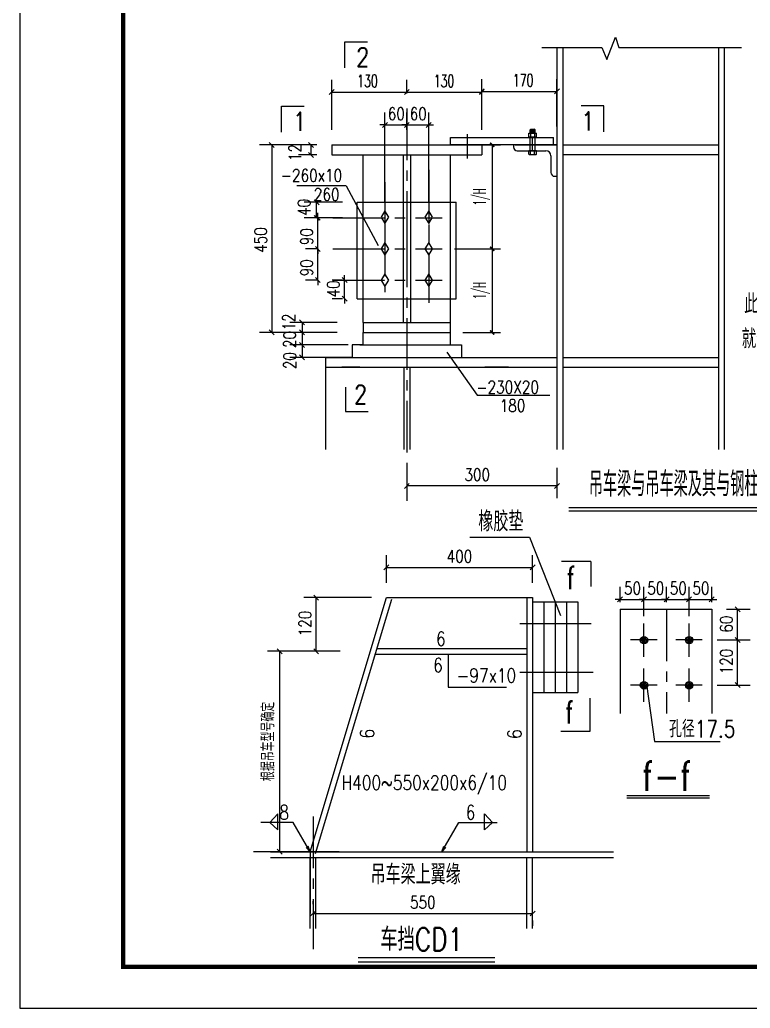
# Model space of a CAD drawing. Extents: x 40002367 to 40460080, y 192184 to 372766.
# Drawn here: x 40385780 to 40403447, y 284572 to 308477 of the extents above; entities that cross this region are included whole.
import ezdxf
from ezdxf.enums import TextEntityAlignment as Align

# ---------------------------------------------------------------- set-up
doc = ezdxf.new("R2010")
doc.units = 0
doc.header["$LTSCALE"] = 1000
doc.header["$MEASUREMENT"] = 0
for name, pattern in [('30', [0]), ('CENTER', [2, 1.25, -0.25, 0.25, -0.25]), ('DASHED', [19.05, 12.7, -6.35])]:
    doc.linetypes.add(name, pattern=pattern)
doc.layers.get('0').update_dxf_attribs({"linetype": 'CONTINUOUS'})
doc.layers.get('DEFPOINTS').update_dxf_attribs({"linetype": 'CONTINUOUS'})
for name, color, linetype in [('AXIS', 3, 'CONTINUOUS'), ('C', 6, 'CENTER'), ('D', 4, 'CONTINUOUS'), ('DIM', 3, 'CONTINUOUS'), ('G', 1, 'CONTINUOUS'), ('GJ', 1, 'CONTINUOUS'), ('killer_tk3.0000', 1, 'CONTINUOUS'), ('L', 7, 'CONTINUOUS'), ('LI', 3, 'CONTINUOUS'), ('PUB_TITLE', 4, 'CONTINUOUS')]:
    doc.layers.add(name, color=color, linetype=linetype)
doc.styles.add('DIM_FONT', font='SIMPLEX.shx', dxfattribs={"width": 0.8})
doc.styles.add('HZJ', font='simplex.shx', dxfattribs={"width": 0.7, "bigfont": 'fjktxt.shx'})
doc.styles.add('ROMANS', font='simplex.shx', dxfattribs={"width": 0.5, "bigfont": 'fjktxt.shx'})
doc.dimstyles.new('100$0', dxfattribs={"dimscale": 0.5, "dimtxt": 600, "dimasz": 200, "dimexe": 400, "dimexo": 600, "dimgap": 50, "dimtad": 1, "dimdec": 0, "dimdsep": 46, "dimtxsty": 'ROMANS', "dimblk": 'ARCHTICK', "dimcen": 0, "dimclrd": 3, "dimclre": 3, "dimclrt": 2, "dimadec": 0, "dimazin": 0, "dimtfac": 0.7, "dimtdec": 0, "dimtmove": 2, "dimatfit": 3, "dimldrblk": 'ARCHTICK', "dimfxl": 0, "dimtolj": 1, "dimtzin": 0, "dimarcsym": 0})

# ---------------------------------------------------------------- blocks, each defined once
blk = doc.blocks.new('_ArchTick')
at = {"color": 0, "linetype": 'ByBlock', "const_width": 0.4}
blk.add_lwpolyline([(-0.5, -0.5), (0.5, 0.5)], dxfattribs=at)
blk = doc.blocks.new('*D99')
at = {"layer": 'DEFPOINTS', "color": 0, "linetype": '30', "ltscale": 0.02, "transparency": 16777216}
for p in [(40395996, 302936), (40396200, 300915), (40397204, 300915)]:
    blk.add_point(p, dxfattribs=at)
at = {"layer": 'killer_tk3.0000', "color": 3, "linetype": '30', "lineweight": -2, "ltscale": 0.02, "transparency": 16777216}
for p, q in [((40396296, 302936), (40397404, 302936)), ((40397204, 302936), (40397204, 300915)), ((40396500, 300915), (40397404, 300915))]:
    blk.add_line(p, q, dxfattribs=at)
at = {"layer": 'killer_tk3.0000', "color": 3, "linetype": '30', "lineweight": -2, "ltscale": 0.02, "transparency": 16777216, "xscale": 100, "yscale": 100, "zscale": 100}
for p, rotation in [((40397204, 302936), 90), ((40397204, 300915), 270)]:
    blk.add_blockref('_ArchTick', p, dxfattribs=dict(at, rotation=rotation))
at = {"layer": 'killer_tk3.0000', "color": 2, "linetype": '30', "ltscale": 0.02, "transparency": 16777216, "insert": (40396950, 301925), "char_height": 300, "attachment_point": 5, "rotation": 90, "style": 'ROMANS'}
blk.add_mtext('\\A1;1/H', dxfattribs=at)
blk = doc.blocks.new('*D100')
at = {"layer": 'DEFPOINTS', "color": 0, "linetype": '30', "ltscale": 0.02, "transparency": 16777216}
for p in [(40396200, 305451), (40395996, 302936), (40397204, 302936)]:
    blk.add_point(p, dxfattribs=at)
at = {"layer": 'killer_tk3.0000', "color": 3, "linetype": '30', "lineweight": -2, "ltscale": 0.02, "transparency": 16777216}
for p, q in [((40396500, 305451), (40397404, 305451)), ((40397204, 305451), (40397204, 302936)), ((40396296, 302936), (40397404, 302936))]:
    blk.add_line(p, q, dxfattribs=at)
at = {"layer": 'killer_tk3.0000', "color": 3, "linetype": '30', "lineweight": -2, "ltscale": 0.02, "transparency": 16777216, "xscale": 100, "yscale": 100, "zscale": 100}
for p, rotation in [((40397204, 305451), 90), ((40397204, 302936), 270)]:
    blk.add_blockref('_ArchTick', p, dxfattribs=dict(at, rotation=rotation))
at = {"layer": 'killer_tk3.0000', "color": 2, "linetype": '30', "ltscale": 0.02, "transparency": 16777216, "insert": (40396950, 304193), "char_height": 300, "attachment_point": 5, "rotation": 90, "style": 'ROMANS'}
blk.add_mtext('\\A1;1/H', dxfattribs=at)

msp = doc.modelspace()

# ---------------------------------------------------------------- linework, layer by layer
for p, q in [((40398770.3, 307808), (40398770.3, 298084.7)), ((40398913.1, 307808), (40398913.1, 298084.7)), ((40402677, 307808), (40402677, 298084.7)), ((40402819.8, 307808), (40402819.8, 298084.7)), ((40398141.9, 305831.4), (40398124.2, 305813.8)), ((40398124.2, 305737.3), (40398124.2, 305813.8)), ((40398141.9, 305831.4), (40398224.2, 305831.4)), ((40398241.8, 305813.8), (40398224.2, 305831.4)), ((40398241.8, 305737.3), (40398241.8, 305813.8)), ((40396199.9, 305451.1), (40396199.9, 305632.6)), ((40396199.9, 305632.6), (40398685.3, 305632.6)), ((40398088.9, 305737.3), (40398277.1, 305737.3)), ((40398088.9, 305643.2), (40398088.9, 305737.3)), ((40398088.9, 305643.2), (40398277.1, 305643.2)), ((40398124.2, 305314), (40398124.2, 305643.2)), ((40398136, 305737.3), (40398136, 305643.2)), ((40398230.1, 305737.3), (40398230.1, 305643.2)), ((40398241.8, 305314), (40398241.8, 305643.2)), ((40398277.1, 305643.2), (40398277.1, 305737.3)), ((40398685.3, 305451.1), (40398685.3, 305632.6)), ((40393327.1, 305451.1), (40393327.1, 305209.2)), ((40393327.1, 305451.1), (40396955.9, 305451.1)), ((40398770.3, 305451.1), (40396180.7, 305451.1)), ((40396955.9, 305451.1), (40396955.9, 305209.2)), ((40397720.3, 305451.1), (40397720.3, 305400.7)), ((40397762.3, 305451.1), (40398770.3, 305451.1)), ((40397812.7, 305308.3), (40398501.5, 305308.3)), ((40398088.9, 305314), (40398277.1, 305314)), ((40398088.9, 305228), (40398088.9, 305314)), ((40398136, 305219.9), (40398136, 305314)), ((40398230.1, 305219.9), (40398230.1, 305314)), ((40398277.1, 305229.1), (40398277.1, 305314)), ((40398770.3, 305451.1), (40398770.3, 304443.1)), ((40398913.1, 305451.1), (40402665.3, 305451.1)), ((40393327.1, 305209.2), (40396955.9, 305209.2)), ((40394083.1, 303260.2), (40394083.1, 305209.2)), ((40395050.7, 305209.2), (40395050.7, 303260.2)), ((40395232.2, 305209.2), (40395232.2, 303260.2)), ((40396199.9, 303260.2), (40396199.9, 305209.2)), ((40398097.1, 305219.9), (40398088.9, 305228)), ((40398097.1, 305219.9), (40398267.4, 305219.9)), ((40398267.4, 305219.9), (40398277.1, 305229.1)), ((40398627.5, 305182.3), (40398627.5, 304782.8)), ((40398913.1, 305216.9), (40402665.3, 305216.9)), ((40398719.9, 304690.4), (40398770.3, 304690.4)), ((40393944.5, 301731.6), (40393944.5, 304064.5)), ((40394612.3, 303853.5), (40394521.5, 303702.3)), ((40394703, 303702.3), (40394612.3, 303853.5)), ((40395670.7, 303853.5), (40395579.9, 303702.3)), ((40395761.4, 303702.3), (40395670.7, 303853.5)), ((40396338.5, 301731.6), (40396338.5, 304064.5)), ((40394521.5, 303702.3), (40394612.3, 303551.1)), ((40394612.3, 303702.3), (40394612.3, 303702.3)), ((40394612.3, 303551.1), (40394703, 303702.3)), ((40395579.9, 303702.3), (40395670.7, 303551.1)), ((40395670.7, 303702.3), (40395670.7, 303702.3)), ((40395670.7, 303551.1), (40395761.4, 303702.3)), ((40394083.1, 301157), (40394083.1, 303260.2)), ((40395050.7, 303260.2), (40395050.7, 301157)), ((40395232.2, 303260.2), (40395232.2, 301157)), ((40396199.9, 300915.1), (40396199.9, 303260.2)), ((40394612.3, 303087), (40394521.5, 302935.8)), ((40394521.5, 302935.8), (40394612.3, 302784.6)), ((40394703, 302935.8), (40394612.3, 303087)), ((40394612.3, 302935.8), (40394612.3, 302935.8)), ((40394612.3, 302784.6), (40394703, 302935.8)), ((40395670.7, 303087), (40395579.9, 302935.8)), ((40395579.9, 302935.8), (40395670.7, 302784.6)), ((40395761.4, 302935.8), (40395670.7, 303087)), ((40395670.7, 302935.8), (40395670.7, 302935.8)), ((40395670.7, 302784.6), (40395761.4, 302935.8)), ((40394612.3, 302331), (40394521.5, 302179.8)), ((40394521.5, 302179.8), (40394612.3, 302028.6)), ((40394703, 302179.8), (40394612.3, 302331)), ((40394612.3, 302028.6), (40394703, 302179.8)), ((40394612.3, 302179.8), (40394612.3, 302179.8)), ((40395670.7, 302331), (40395579.9, 302179.8)), ((40395579.9, 302179.8), (40395670.7, 302028.6)), ((40395761.4, 302179.8), (40395670.7, 302331)), ((40395670.7, 302028.6), (40395761.4, 302179.8)), ((40395670.7, 302179.8), (40395670.7, 302179.8)), ((40394083.1, 301157), (40394083.1, 300915.1)), ((40394083.1, 301157), (40396199.9, 301157)), ((40394083.1, 300612.7), (40394083.1, 300915.1)), ((40394083.1, 300915.1), (40396199.9, 300915.1)), ((40396199.9, 300612.7), (40396199.9, 300915.1)), ((40393817.6, 300612.7), (40393816.8, 300310.3)), ((40394083.1, 300612.7), (40393817.6, 300612.7)), ((40394007.5, 300612.7), (40396275.5, 300612.7)), ((40396275.5, 300612.7), (40396464.5, 300612.7)), ((40396464.5, 300612.7), (40396464.5, 300310.3)), ((40393172.1, 300310.3), (40393172.1, 300076.1)), ((40393172.1, 300310.3), (40395033.7, 300310.3)), ((40393816.8, 300310.3), (40394007.5, 300310.3)), ((40393816.8, 300310.3), (40396467.8, 300310.3)), ((40396170.1, 300310.3), (40398770.3, 300310.3)), ((40396467.8, 300310.3), (40396728.8, 300310.3)), ((40398451.7, 300310.3), (40398770.3, 300310.3)), ((40398913.1, 300310.3), (40402677, 300310.3)), ((40393172.1, 300076.1), (40393172.1, 298084.7)), ((40393172.1, 300076.1), (40393272.8, 300076.1)), ((40393172.1, 300076.1), (40395033.7, 300076.1)), ((40393816.8, 300076.1), (40393567.8, 300076.1)), ((40394007.5, 300076.1), (40393816.8, 300076.1)), ((40394007.5, 300076.1), (40397404.5, 300076.1)), ((40395070.1, 300051.5), (40395070.1, 298084.7)), ((40395212.9, 300051.5), (40395212.9, 298084.7)), ((40397596.8, 300076.1), (40397029.7, 300076.1)), ((40397404.5, 300076.1), (40397596.8, 300076.1)), ((40397489.8, 300076.1), (40398770.3, 300076.1)), ((40398913.1, 300076.1), (40402677, 300076.1)), ((40399057.2, 296597.6), (40405307.4, 296597.6)), ((40392805, 288357), (40394646.8, 294502.2)), ((40392935.7, 288317.8), (40394777.5, 294463)), ((40394646.9, 294502.3), (40398182.7, 294502.3)), ((40398046.2, 294502.3), (40398046.2, 288357)), ((40398182.7, 294502.3), (40398182.7, 288357)), ((40400299.8, 294218.8), (40400299.8, 291702.4)), ((40400300, 294218.9), (40402515.8, 294218.9)), ((40402515.8, 294218.9), (40402515.8, 291702.4)), ((40394380, 293136.7), (40398046.2, 293136.7)), ((40394420.9, 293273.2), (40398046.2, 293273.2)), ((40400464.7, 289658.3), (40402459.9, 289658.3)), ((40391841.1, 288357), (40400142.9, 288357)), ((40391841.1, 288220.5), (40400142.9, 288220.5)), ((40392804.3, 286497.4), (40392804.3, 288220.5)), ((40392940.8, 286497.4), (40392940.8, 288220.5)), ((40398046.2, 286497.4), (40398046.2, 288220.5)), ((40398182.7, 286497.4), (40398182.7, 288220.5)), ((40393960.7, 285695), (40397270.3, 285695))]:
    msp.add_line(p, q)
at = {"color": 0, "linetype": 'ByBlock'}
for p, q in [((40393387.1, 306787.8), (40393267.1, 306667.8)), ((40395201.5, 306787.8), (40395081.5, 306667.8)), ((40395081.5, 306667.8), (40395201.5, 306787.8)), ((40397015.9, 306803.2), (40396895.9, 306683.2)), ((40396895.9, 306667.8), (40397015.9, 306787.8)), ((40398710.3, 306683.2), (40398830.3, 306803.2)), ((40394552.3, 305872.7), (40394672.3, 305992.7)), ((40395081.5, 305872.7), (40395201.5, 305992.7)), ((40395201.5, 305992.7), (40395081.5, 305872.7)), ((40395730.7, 305992.7), (40395610.7, 305872.7)), ((40391935.6, 305391.1), (40391815.6, 305511.1)), ((40392881.5, 305391.1), (40392761.5, 305511.1)), ((40392761.5, 305269.2), (40392881.5, 305149.2)), ((40393019.5, 304004.5), (40392899.5, 304124.5)), ((40392899.5, 303746.5), (40393019.5, 303626.5)), ((40392928.9, 303746.5), (40393048.9, 303626.5)), ((40393048.9, 302875.8), (40392928.9, 302995.8)), ((40392928.9, 302995.8), (40393048.9, 302875.8)), ((40392928.9, 302239.8), (40393048.9, 302119.8)), ((40393048.9, 302119.8), (40392928.9, 302239.8)), ((40393574.8, 302239.8), (40393694.8, 302119.8)), ((40393694.8, 301671.6), (40393574.8, 301791.6)), ((40392669.3, 301097), (40392549.3, 301217)), ((40391815.6, 300975.1), (40391935.6, 300855.1)), ((40392549.3, 300975.1), (40392669.3, 300855.1)), ((40392669.3, 300855.1), (40392549.3, 300975.1)), ((40392669.3, 300552.7), (40392549.3, 300672.7)), ((40392549.3, 300672.7), (40392669.3, 300552.7)), ((40392549.3, 300370.3), (40392669.3, 300250.3)), ((40395201.5, 297264.1), (40395081.5, 297144.1)), ((40398710.3, 297144.1), (40398830.3, 297264.1)), ((40394706.9, 295290.9), (40394586.9, 295170.9)), ((40398122.7, 295170.9), (40398242.7, 295290.9)), ((40393009.1, 294442.2), (40392889.1, 294562.2)), ((40400240, 294400.3), (40400360, 294520.3)), ((40400817.8, 294400.3), (40400937.8, 294520.3)), ((40400937.8, 294520.3), (40400817.8, 294400.3)), ((40401483.8, 294520.3), (40401363.8, 294400.3)), ((40401363.8, 294400.3), (40401483.8, 294520.3)), ((40401909.8, 294400.3), (40402029.8, 294520.3)), ((40402029.8, 294520.3), (40401909.8, 294400.3)), ((40402575.8, 294520.3), (40402455.8, 294400.3)), ((40403202, 294158.9), (40403082, 294278.9)), ((40403082, 293539.2), (40403202, 293419.2)), ((40403202, 293419.2), (40403082, 293539.2)), ((40392128.4, 293144.4), (40392008.4, 293264.4)), ((40392889.1, 293264.4), (40393009.1, 293144.4)), ((40403082, 292447.2), (40403202, 292327.2)), ((40392008.4, 288417), (40392128.4, 288297)), ((40392933.5, 286923), (40392813.5, 286803)), ((40398122.7, 286803), (40398242.7, 286923))]:
    msp.add_line(p, q, dxfattribs=at)
at = {"color": 6, "linetype": 'CENTER'}
for p, q in [((40394612.3, 304549.3), (40394612.3, 303784.1)), ((40395670.7, 304293.5), (40395670.7, 303847.1))]:
    msp.add_line(p, q, dxfattribs=at)
at = {"linetype": 'DASHED'}
for p, q in [((40393944.5, 304064.5), (40396338.5, 304064.5)), ((40393944.5, 301731.6), (40396338.5, 301731.6))]:
    msp.add_line(p, q, dxfattribs=at)
at = {"color": 0}
for p, q in [((40400793.1, 293479.2), (40400877.8, 293564)), ((40400877.8, 293564), (40400878.4, 293564.6)), ((40400877.8, 293520.6), (40400914.2, 293556.9)), ((40401885.1, 293479.2), (40401969.8, 293564)), ((40401969.8, 293564), (40401970.4, 293564.6)), ((40401969.8, 293520.6), (40402006.2, 293556.9)), ((40400787.4, 293473.6), (40400793.1, 293479.2)), ((40400795, 293437.8), (40400836.5, 293479.2)), ((40400812.4, 293411.7), (40400877.8, 293477.1)), ((40400836.5, 293479.2), (40400877.8, 293520.6)), ((40400837.4, 293393.2), (40400877.8, 293433.7)), ((40400871.5, 293383.9), (40400877.8, 293390.3)), ((40400877.8, 293390.3), (40400966.8, 293479.2)), ((40400877.8, 293433.7), (40400923.4, 293479.2)), ((40400877.8, 293477.1), (40400879.9, 293479.2)), ((40400879.9, 293479.2), (40400940.3, 293539.6)), ((40400923.4, 293479.2), (40400958.7, 293514.6)), ((40400935.4, 293404.4), (40400947.6, 293416.6)), ((40400966.8, 293479.2), (40400968, 293480.5)), ((40401879.4, 293473.6), (40401885.1, 293479.2)), ((40401887, 293437.8), (40401928.5, 293479.2)), ((40401904.4, 293411.7), (40401969.8, 293477.1)), ((40401928.5, 293479.2), (40401969.8, 293520.6)), ((40401929.4, 293393.2), (40401969.8, 293433.7)), ((40401963.5, 293383.9), (40401969.8, 293390.3)), ((40401969.8, 293390.3), (40402058.8, 293479.2)), ((40401969.8, 293433.7), (40402015.4, 293479.2)), ((40401969.8, 293477.1), (40401971.9, 293479.2)), ((40401971.9, 293479.2), (40402032.3, 293539.6)), ((40402015.4, 293479.2), (40402050.7, 293514.6)), ((40402027.4, 293404.4), (40402039.6, 293416.6)), ((40402058.8, 293479.2), (40402060, 293480.5)), ((40400787.4, 292381.6), (40400793.1, 292387.2)), ((40400793.1, 292387.2), (40400877.8, 292472)), ((40400795, 292345.8), (40400836.5, 292387.2)), ((40400812.4, 292319.7), (40400877.8, 292385.1)), ((40400836.5, 292387.2), (40400877.8, 292428.6)), ((40400877.8, 292472), (40400878.4, 292472.6)), ((40400877.8, 292428.6), (40400914.2, 292464.9)), ((40400877.8, 292298.3), (40400966.8, 292387.2)), ((40400877.8, 292341.7), (40400923.4, 292387.2)), ((40400877.8, 292385.1), (40400879.9, 292387.2)), ((40400879.9, 292387.2), (40400940.3, 292447.6)), ((40400923.4, 292387.2), (40400958.7, 292422.6)), ((40400966.8, 292387.2), (40400968, 292388.5)), ((40401879.4, 292381.6), (40401885.1, 292387.2)), ((40401885.1, 292387.2), (40401969.8, 292472)), ((40401887, 292345.8), (40401928.5, 292387.2)), ((40401904.4, 292319.7), (40401969.8, 292385.1)), ((40401928.5, 292387.2), (40401969.8, 292428.6)), ((40401969.8, 292472), (40401970.4, 292472.6)), ((40401969.8, 292428.6), (40402006.2, 292464.9)), ((40401969.8, 292298.3), (40402058.8, 292387.2)), ((40401969.8, 292341.7), (40402015.4, 292387.2)), ((40401969.8, 292385.1), (40401971.9, 292387.2)), ((40401971.9, 292387.2), (40402032.3, 292447.6)), ((40402015.4, 292387.2), (40402050.7, 292422.6)), ((40402058.8, 292387.2), (40402060, 292388.5)), ((40400837.4, 292301.2), (40400877.8, 292341.7)), ((40400871.5, 292291.9), (40400877.8, 292298.3)), ((40400935.4, 292312.4), (40400947.6, 292324.6)), ((40401929.4, 292301.2), (40401969.8, 292341.7)), ((40401963.5, 292291.9), (40401969.8, 292298.3)), ((40402027.4, 292312.4), (40402039.6, 292324.6))]:
    msp.add_line(p, q, dxfattribs=at)
at = {"color": 4, "linetype": 'ByBlock'}
msp.add_line((40392802.8, 288357), (40392802.8, 286866.7), dxfattribs=at)
for centre in [(40400877.8, 293474.1), (40401969.8, 293474.1), (40400877.8, 292382.1), (40401969.8, 292382.1)]:
    msp.add_circle(centre, 90.4)
for centre, radius, start, end in [((40398129.6, 305731.1), 6.2, 1.70034, 89.26979), ((40398142.4, 305731.1), 6.2, 90.73021, 178.29966), ((40398223.7, 305731.1), 6.2, 1.70034, 89.26979), ((40398236.4, 305731.1), 6.2, 90.73021, 178.29966), ((40397812.7, 305400.7), 92.4, 180, 270), ((40398501.5, 305182.3), 126, 0, 90), ((40398129.6, 305226.1), 6.2, 270.73021, 358.29966), ((40398142.4, 305226.1), 6.2, 181.70034, 269.26979), ((40398223.7, 305226.1), 6.2, 270.73021, 358.29966), ((40398236.4, 305226.1), 6.2, 181.70034, 269.26979), ((40398719.9, 304782.8), 92.4, 180, 270), ((40394646.9, 294502.2), 0.137, 90, 180), ((40400300, 294218.8), 0.137, 90, 180)]:
    msp.add_arc(centre, radius, start, end)
at = {"layer": 'AXIS'}
for p, q in [((40393327.1, 305811.1), (40393327.1, 307027.8)), ((40395141.5, 306691.1), (40395141.5, 307027.8)), ((40395141.5, 306691.1), (40395141.5, 307027.8)), ((40396955.9, 305811.1), (40396955.9, 307043.2)), ((40396955.9, 305811.1), (40396955.9, 307027.8)), ((40398770.3, 305894.1), (40398770.3, 307043.2)), ((40393327.1, 306727.8), (40395141.5, 306727.8)), ((40395141.5, 306727.8), (40396955.9, 306727.8)), ((40396955.9, 306743.2), (40398770.3, 306743.2)), ((40392967.1, 305451.1), (40391575.6, 305451.1)), ((40391875.6, 305451.1), (40391875.6, 300915.1)), ((40392967.1, 305451.1), (40392521.5, 305451.1)), ((40392821.5, 305451.1), (40392821.5, 305209.2)), ((40392967.1, 305209.2), (40392521.5, 305209.2)), ((40393458.5, 300915.1), (40391575.6, 300915.1)), ((40396111.8, 300437.5), (40396844.6, 299395)), ((40396844.6, 299395), (40398599.3, 299395)), ((40395141.5, 297642.3), (40395141.5, 296904.1)), ((40398770.3, 297642.3), (40398770.3, 296904.1)), ((40398770.3, 297204.1), (40395141.5, 297204.1)), ((40394646.9, 294862.3), (40394646.9, 295530.9)), ((40398182.7, 294862.3), (40398182.7, 295530.9)), ((40394646.9, 295230.9), (40398182.7, 295230.9)), ((40400300, 294392.6), (40400300, 294760.3)), ((40400877.8, 294051.5), (40400877.8, 294760.3)), ((40400877.8, 294051.5), (40400877.8, 294760.3)), ((40401423.8, 294392.6), (40401423.8, 294760.3)), ((40401423.8, 294392.6), (40401423.8, 294760.3)), ((40401969.8, 294051.5), (40401969.8, 294760.3)), ((40401969.8, 294051.5), (40401969.8, 294760.3)), ((40402515.8, 294392.6), (40402515.8, 294760.3)), ((40394286.8, 294502.2), (40392649.1, 294502.2)), ((40392949.1, 293204.4), (40392949.1, 294502.2)), ((40400300, 294460.3), (40400180, 294460.3)), ((40400300, 294460.3), (40400877.8, 294460.3)), ((40400877.8, 294460.3), (40400757.8, 294460.3)), ((40400877.8, 294460.3), (40401423.8, 294460.3)), ((40400877.8, 294460.3), (40400997.8, 294460.3)), ((40401423.8, 294460.3), (40401303.8, 294460.3)), ((40401423.8, 294460.3), (40401543.8, 294460.3)), ((40401423.8, 294460.3), (40401969.8, 294460.3)), ((40401969.8, 294460.3), (40401849.8, 294460.3)), ((40401969.8, 294460.3), (40402515.8, 294460.3)), ((40401969.8, 294460.3), (40402089.8, 294460.3)), ((40402515.8, 294460.3), (40402635.8, 294460.3)), ((40402875.8, 294218.9), (40403442, 294218.9)), ((40403142, 293479.2), (40403142, 294218.9)), ((40402645.9, 293479.2), (40403442, 293479.2)), ((40402645.9, 293479.2), (40403442, 293479.2)), ((40403142, 292387.2), (40403142, 293479.2)), ((40393530.5, 293204.4), (40391768.4, 293204.4)), ((40392068.4, 288357), (40392068.4, 293204.4)), ((40393424.2, 293204.4), (40392649.1, 293204.4)), ((40402645.9, 292387.2), (40403442, 292387.2)), ((40392393.3, 289066.2), (40391608.1, 289066.2)), ((40392802.8, 288357), (40392393.3, 289066.2)), ((40395992, 288357), (40396401.5, 289066.2)), ((40396401.5, 289066.2), (40397324.9, 289066.2)), ((40393503.8, 288357), (40391433, 288357)), ((40392201.1, 288357), (40392368.4, 288357)), ((40395992, 288357), (40396038.6, 288491.8)), ((40395992, 288357), (40396085.7, 288461.1)), ((40392873.5, 287092.3), (40392873.5, 287163)), ((40392873.5, 286863), (40398182.7, 286863)), ((40398182.7, 286689.7), (40398182.7, 286563))]:
    msp.add_line(p, q, dxfattribs=at)
at = {"layer": 'C'}
for p, q in [((40402819.8, 307554.3), (40402819.8, 298084.7)), ((40395141.5, 306331.1), (40395141.5, 303260.2)), ((40398183, 305314), (40398183, 305643.2)), ((40395670.7, 304843.4), (40395670.7, 301627.3)), ((40394612.3, 304475.9), (40394612.3, 304026.8)), ((40394612.3, 304049.5), (40394612.3, 303284.3)), ((40394612.3, 303976.1), (40394612.3, 303527)), ((40393350.1, 303686.5), (40395996.1, 303686.5)), ((40394612.3, 303527), (40394612.3, 301888.2)), ((40395670.7, 303527), (40395670.7, 303080.6)), ((40395141.5, 303260.2), (40395141.5, 296842.7)), ((40393350.1, 302935.8), (40395996.1, 302935.8)), ((40393350.1, 302179.8), (40395996.1, 302179.8)), ((40393172.1, 300310.3), (40393172.1, 300076.1)), ((40401423.8, 294218.9), (40401423.8, 291702.4)), ((40400877.8, 293070.5), (40400877.8, 293877.8)), ((40401969.8, 293070.5), (40401969.8, 293877.8)), ((40401193.9, 293479.2), (40400555.5, 293479.2)), ((40402285.9, 293479.2), (40401647.5, 293479.2)), ((40400877.8, 291978.5), (40400877.8, 292785.8)), ((40401969.8, 291978.5), (40401969.8, 292785.8)), ((40401193.9, 292387.2), (40400555.5, 292387.2)), ((40402285.9, 292387.2), (40401647.5, 292387.2)), ((40392873.5, 289205.5), (40392873.5, 285996.3))]:
    msp.add_line(p, q, dxfattribs=at)
at = {"layer": 'D'}
for p, q in [((40399981.7, 307518.2), (40400188.9, 308056.5)), ((40400188.9, 308056.5), (40400271.8, 307808)), ((40398407, 307808), (40399857.4, 307808)), ((40399857.4, 307808), (40399981.7, 307518.2)), ((40400271.8, 307808), (40403236.5, 307808)), ((40394612.3, 304069.4), (40394612.3, 306232.7)), ((40395141.5, 305811.1), (40395141.5, 306232.7)), ((40395141.5, 305811.1), (40395141.5, 306232.7)), ((40395670.7, 304069.4), (40395670.7, 306232.7)), ((40394612.3, 305932.7), (40394492.3, 305932.7)), ((40394612.3, 305932.7), (40395141.5, 305932.7)), ((40395141.5, 305932.7), (40395021.5, 305932.7)), ((40395141.5, 305932.7), (40395670.7, 305932.7)), ((40395141.5, 305932.7), (40395261.5, 305932.7)), ((40395670.7, 305932.7), (40395790.7, 305932.7)), ((40398124.2, 305813.8), (40398241.8, 305813.8)), ((40398124.2, 305802), (40398241.8, 305802)), ((40398124.2, 305790.2), (40398241.8, 305790.2)), ((40398124.2, 305778.5), (40398241.8, 305778.5)), ((40398124.2, 305766.7), (40398241.8, 305766.7)), ((40398124.2, 305755), (40398241.8, 305755)), ((40398124.2, 305743.2), (40398241.8, 305743.2)), ((40393674.5, 304463.6), (40392480.3, 304463.6)), ((40393674.7, 304463.5), (40394447.8, 303015.4)), ((40393584.5, 304064.5), (40392659.5, 304064.5)), ((40392959.5, 303686.5), (40392959.5, 304064.5)), ((40393584.5, 303686.5), (40392659.5, 303686.5)), ((40392990.1, 303686.5), (40392688.9, 303686.5)), ((40392988.9, 303686.5), (40392988.9, 303806.5)), ((40392988.9, 302935.8), (40392988.9, 303686.5)), ((40392990.1, 302935.8), (40392688.9, 302935.8)), ((40392990.1, 302935.8), (40392688.9, 302935.8)), ((40392988.9, 302935.8), (40392988.9, 303055.8)), ((40392988.9, 302935.8), (40392988.9, 302815.8)), ((40392988.9, 302179.8), (40392988.9, 302935.8)), ((40392990.1, 302179.8), (40392688.9, 302179.8)), ((40392990.1, 302179.8), (40392688.9, 302179.8)), ((40392988.9, 302179.8), (40392988.9, 302299.8)), ((40392988.9, 302179.8), (40392988.9, 302059.8)), ((40393584.5, 302179.8), (40393334.8, 302179.8)), ((40393634.8, 302179.8), (40393634.8, 302299.8)), ((40393634.8, 301731.6), (40393634.8, 302179.8)), ((40393584.5, 301731.6), (40393334.8, 301731.6)), ((40393634.8, 301731.6), (40393634.8, 301611.6)), ((40393458.5, 301157), (40392309.3, 301157)), ((40392609.3, 301157), (40392609.3, 300915.1)), ((40393458.5, 301157), (40392688.9, 301157)), ((40393458.5, 300915.1), (40392309.3, 300915.1)), ((40393458.5, 300915.1), (40392309.3, 300915.1)), ((40392609.3, 300915.1), (40392609.3, 300612.7)), ((40393723.1, 300612.7), (40392309.3, 300612.7)), ((40393723.1, 300612.7), (40392309.3, 300612.7)), ((40392609.3, 300612.7), (40392609.3, 300310.3)), ((40393647.5, 300310.3), (40392309.3, 300310.3)), ((40393816.8, 300310.3), (40393420.9, 300310.3)), ((40396667.1, 295962.2), (40398105.2, 295962.2)), ((40398105.2, 295962.2), (40398854.6, 294069.1)), ((40398182.7, 294400.8), (40399274.7, 294400.8)), ((40398455.7, 294400.8), (40398455.7, 292204.6)), ((40398728.7, 294400.8), (40398728.7, 292204.6)), ((40399001.7, 294400.8), (40399001.7, 292204.6)), ((40399274.7, 294400.8), (40399274.7, 292204.6)), ((40396141.9, 293136.7), (40396141.9, 292332.8)), ((40400941, 292404.9), (40401131.8, 291022)), ((40396141.9, 292332.8), (40397553.1, 292332.8)), ((40398182.7, 292204.6), (40399274.7, 292204.6)), ((40401131.8, 291022), (40402717.3, 291022))]:
    msp.add_line(p, q, dxfattribs=at)
msp.add_arc((40393674.5, 304463.4), 0.21, 28.09747, 90, dxfattribs=at)
at = {"layer": 'DEFPOINTS', "color": 0, "linetype": 'ByBlock'}
for p in [(40394646.8, 294502.2), (40398182.7, 294502.2), (40402692.1, 294218.9), (40402692.1, 293479.2), (40402692.1, 293479.2), (40402692.1, 292387.2), (40392802.8, 288357), (40393080.2, 288357), (40398182.7, 288357)]:
    msp.add_point(p, dxfattribs=at)
at = {"layer": 'DIM'}
for p, q in [((40392802.8, 288357), (40392709, 288461.1)), ((40392802.8, 288357), (40392756.2, 288491.8)), ((40392802.8, 288357), (40392802.8, 288357)), ((40395992, 288357), (40395992, 288357))]:
    msp.add_line(p, q, dxfattribs=at)
at = {"layer": 'G'}
for p, q in [((40393641.4, 307318.1), (40393641.4, 307942.5)), ((40393641.4, 307942.5), (40394187.3, 307942.5)), ((40392113.1, 305760.9), (40392113.1, 306385.3)), ((40392113.1, 306385.3), (40392659, 306385.3)), ((40399903.7, 306394), (40399357.7, 306394)), ((40399903.7, 305769.6), (40399903.7, 306394)), ((40393658.3, 299589.4), (40393658.3, 299004)), ((40393658.3, 299004), (40394204.3, 299004)), ((40399589.3, 295372), (40398884.2, 295372)), ((40399589.3, 295372), (40399589.3, 294768.1)), ((40399570, 292071.7), (40399570, 291266.5)), ((40399570, 291266.5), (40398864.9, 291266.5)), ((40393960.7, 285797.4), (40397270.3, 285797.4))]:
    msp.add_line(p, q, dxfattribs=at)
at = {"layer": 'GJ'}
for p, q in [((40396602.7, 305713.9), (40396602.7, 305119)), ((40399057.2, 296681.6), (40405307.4, 296681.6)), ((40397871.5, 293877.9), (40399599.5, 293877.9)), ((40397871.5, 292696.3), (40399645, 292696.3)), ((40400464.7, 289717.1), (40402459.9, 289717.1))]:
    msp.add_line(p, q, dxfattribs=at)
at = {"layer": 'LI'}
for p, q in [((40392022.8, 289270.3), (40391826.5, 289066.2)), ((40392022.8, 288886.4), (40392022.8, 289270.3)), ((40397018.9, 289270.3), (40397215.1, 289066.2)), ((40397018.9, 288886.4), (40397018.9, 289270.3)), ((40392022.8, 288886.4), (40391826.5, 289066.2)), ((40397018.9, 288886.4), (40397215.1, 289066.2))]:
    msp.add_line(p, q, dxfattribs=at)
at = {"layer": 'PUB_TITLE'}
msp.add_lwpolyline([(40385779.9, 284571.8), (40460079.9, 284571.8), (40460079.9, 326571.8), (40385779.9, 326571.8)], close=True, dxfattribs=at)
at = {"layer": 'PUB_TITLE', "const_width": 100}
msp.add_lwpolyline([(40388279.9, 285571.8), (40459079.9, 285571.8), (40459079.9, 325571.8), (40388279.9, 325571.8)], close=True, dxfattribs=at)

# ---------------------------------------------------------------- texts
at = {"color": 7, "style": 'DIM_FONT'}
for s, width, p in [('130', 0.65, (40393938.2, 306847.8)), ('130', 0.65, (40395789.5, 306847.8)), ('170', 0.65, (40397703.3, 306863.2)), ('60', 0.8, (40394682.6, 306052.7)), ('60', 0.8, (40395211.8, 306052.7)), ('300', 0.8, (40396535.6, 297324.1)), ('400', 0.8, (40396106.2, 295350.9)), ('50', 0.8, (40400394.6, 294580.3)), ('50', 0.8, (40400956.5, 294580.3)), ('50', 0.8, (40401502.5, 294580.3)), ('50', 0.8, (40402048.5, 294580.3)), ('550', 0.8, (40395219.5, 286983))]:
    msp.add_text(s, height=300, dxfattribs=dict(at, width=width)).set_placement(p)
at = {"color": 7, "style": 'DIM_FONT', "width": 0.8}
for s, p in [('12', (40392588.4, 305059.8)), ('40', (40392808.4, 303733.2)), ('450', (40391755.6, 302842.1)), ('90', (40392868.9, 303025.4)), ('90', (40392868.9, 302272)), ('40', (40393514.8, 301761.4)), ('12', (40392438, 300962.7)), ('20', (40392459.2, 300538.4)), ('20', (40392461.5, 300028)), ('120', (40392829.1, 293567.6)), ('60', (40403022, 293654.8)), ('120', (40403022, 292647.5))]:
    msp.add_text(s, height=300, rotation=90, dxfattribs=at).set_placement(p)
for s, height, style, width, p in [('-260x10', 302.4, 'ROMANS', 0.8, (40392093.6, 304562.5)), ('260', 302.4, 'ROMANS', 0.8, (40392892.2, 304101.9)), ('此填板的实际厚度在吊车梁现场', 462, 'ROMANS', 0.8, (40403299.3, 301373.9)), ('就位后实测确定', 462, 'ROMANS', 0.8, (40403240.4, 300531)), ('-230X20', 302.4, 'ROMANS', 0.8, (40396824, 299439.8)), ('180', 302.4, 'ROMANS', 0.8, (40397386, 298993.8)), ('吊车梁与吊车梁及其与钢柱的连接', 600, 'ROMANS', 0.6, (40399543.5, 296947.2)), ('橡胶垫', 480, 'HZJ', 0.8, (40396870.4, 296105.1)), ('f', 546, 'HZJ', 0.8, (40398998.8, 294706.2)), ('6', 341.2, 'HZJ', 0.8, (40395847.8, 293332.6)), ('6', 341.2, 'HZJ', 0.8, (40395779.6, 292696.3)), ('-97x10', 341.25, 'HZJ', 0.8, (40396348, 292446.4)), ('f', 546, 'HZJ', 0.8, (40398963.8, 291454.6)), ('孔径17.5', 409.5, 'HZJ', 0.8, (40401483.4, 291122.6)), ('f-f', 705.6, 'ROMANS', 0.8, (40400829.2, 289830.8)), ('H400~550x200x6/10', 341.25, 'HZJ', 0.8, (40393562.4, 289856.8)), ('8', 341.2, 'HZJ', 0.8, (40392059.3, 289138.3)), ('6', 341.2, 'HZJ', 0.8, (40396566.5, 289138.3)), ('吊车梁上翼缘', 477.75, 'HZJ', 0.8, (40394265.6, 287566.2)), ('车挡CD1', 551.25, 'HZJ', 0.8, (40394497.6, 285962.9))]:
    msp.add_text(s, height=height, dxfattribs=dict(style=style, width=width)).set_placement(p)
at = {"color": 3, "linetype": 'ByBlock', "style": 'HZJ', "width": 0.8}
msp.add_text('根据吊车型号确定', height=315, rotation=90, dxfattribs=at).set_placement((40391783.4, 291023.8), align=Align.MIDDLE_CENTER)
at = {"style": 'HZJ', "width": 0.8}
for p in [(40394352.1, 291093.3), (40397916.9, 291083.1)]:
    msp.add_text('6', height=341.2, rotation=90, dxfattribs=at).set_placement(p)
at = {"layer": 'L', "style": 'HZJ', "width": 0.8}
for s, p in [('2', (40393920.9, 307347.3)), ('1', (40392392.6, 305790.1)), ('1', (40399364.9, 305798.8)), ('2', (40393867.5, 299190.2))]:
    msp.add_text(s, height=453.6, dxfattribs=at).set_placement(p)

# ---------------------------------------------------------------- dimensions: what is measured, and where the dimension line sits
at = {"layer": 'killer_tk3.0000', "color": 3, "linetype": '30', "ltscale": 0.02}
for base, p1, p2, picture, middle in [((40397203.7, 302935.8), (40396199.9, 305451.1), (40395996.1, 302935.8), '*D100', (40396950.1, 304193.4)), ((40397203.7, 300915.1), (40395996.1, 302935.8), (40396199.9, 300915.1), '*D99', (40396950.1, 301925.4))]:
    dim = msp.add_linear_dim(base=base, p1=p1, p2=p2, angle=90, text='1/H', dimstyle='100$0', dxfattribs=at)
    dim.commit()
    dim.dimension.update_dxf_attribs({"geometry": picture, "text_midpoint": middle})

doc.saveas('drawing.dxf')
